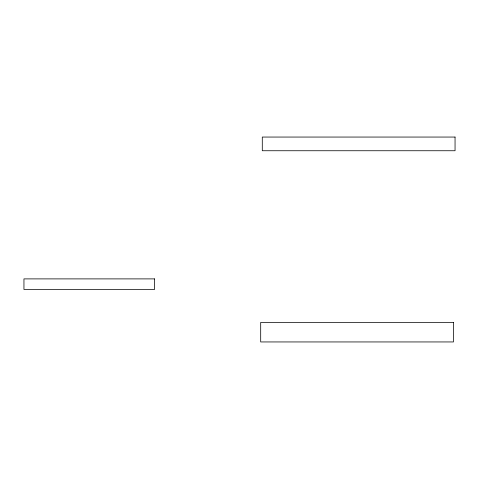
<?xml version="1.0" encoding="UTF-8"?>
<svg xmlns="http://www.w3.org/2000/svg" width="479" height="479" viewBox="0 0 479 479"><rect width="100%" height="100%" fill="white"/><g stroke="black" fill="none" stroke-linecap="round" stroke-linejoin="round"><path stroke-width="0.72" d="M455.05 137.054L262.288 137.054L262.288 150.741L455.05 150.741L455.05 137.054M154.561 278.892L23.95 278.892L23.95 289.466L154.561 289.466L154.561 278.892M453.451 322.427L260.69 322.427L260.69 341.946L453.451 341.946L453.451 322.427"/></g></svg>
